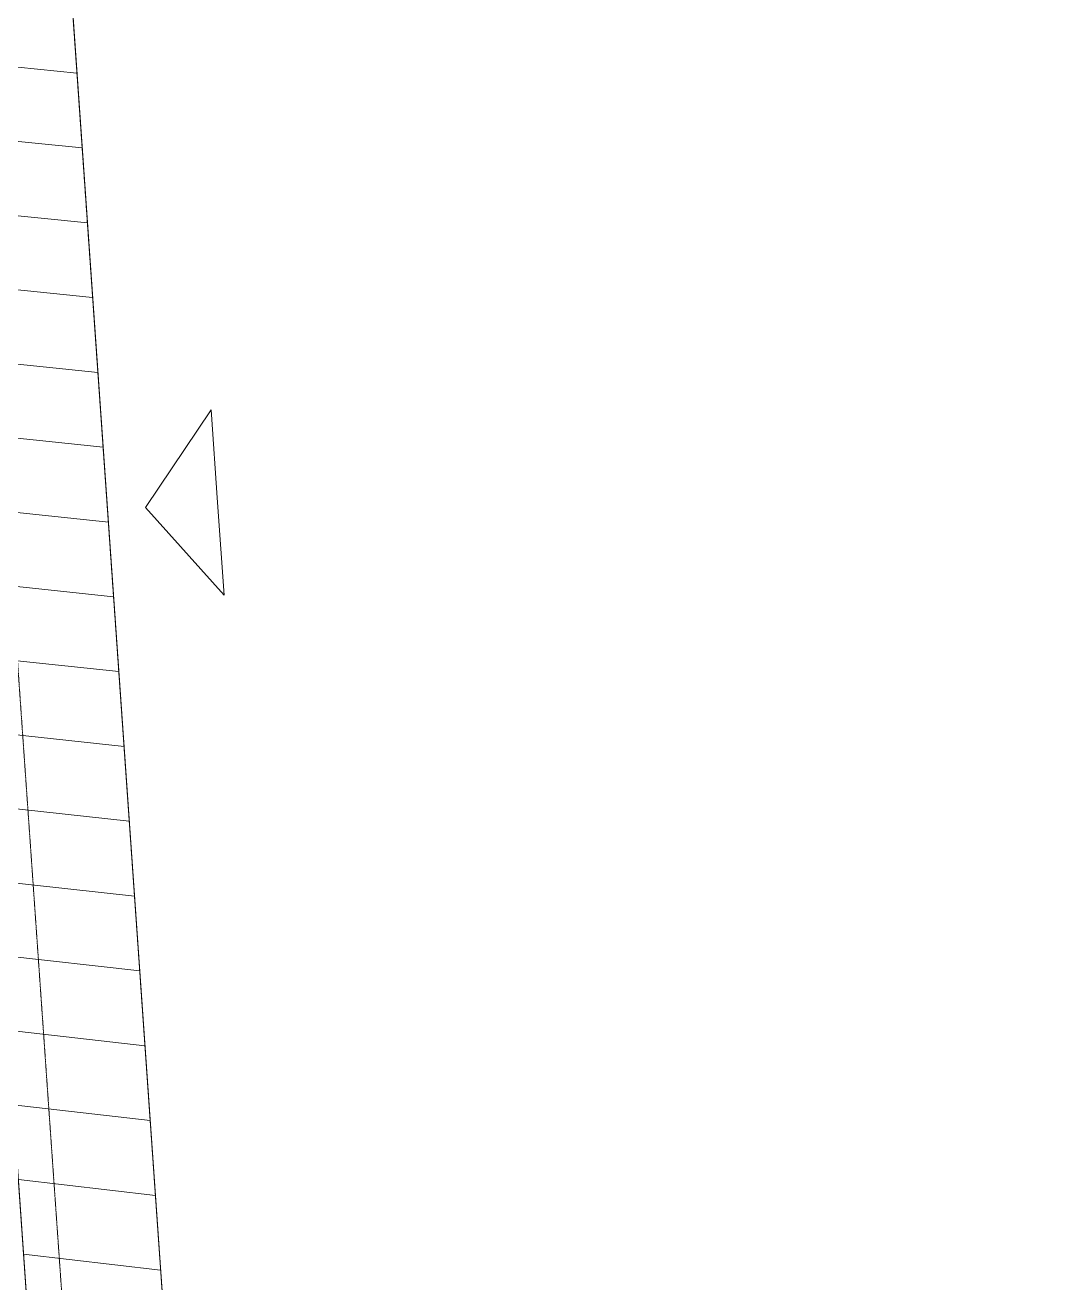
# Model space of a CAD drawing. Header units: millimetres. Extents: x 306 to 836129804, y -168137 to 818603917.
# Drawn here: x 834584449 to 834588780, y 817967522 to 817972855 of the extents above; entities that cross this region are included whole.
import ezdxf

# ---------------------------------------------------------------- set-up
doc = ezdxf.new("R2010")
doc.units = ezdxf.units.MM
doc.header["$LTSCALE"] = 3
doc.linetypes.add('ACAD_ISO03W100', pattern=[30, 12, -18])
doc.linetypes.add('B0606', pattern=[0.7813, 0.39065, -0.39065])
for name, color, linetype, lineweight in [('3A35X-MAPE-P-CE-00-0$0$UAJ-05SYMB-a', 251, 'Continuous', 9), ('Eva-New', 1, 'ACAD_ISO03W100', 18), ('UAJ-22INWA', 251, 'Continuous', 35), ('UAJ-23FLOR-h', 251, 'Continuous', 9)]:
    doc.layers.add(name, color=color, linetype=linetype, lineweight=lineweight)

# ---------------------------------------------------------------- blocks, each defined once
blk = doc.blocks.new('*U1692')
at = {"layer": 'UAJ-23FLOR-h'}
h = blk.add_hatch(dxfattribs=at)
h.set_pattern_fill('ANSI31', color=256, scale=100, angle=315)
h.set_pattern_definition([(0, (375.0000019279327, -31172.66991171575), (8.526512829121202e-14, 317.4999999999999), [])])
h.paths.add_polyline_path([(5.803960675621056e-06, -49187.14922003914), (-1.84947043635475e-06, 19014.47930908616), (574.9999962431809, 19014.47930907126), (575.0000043734492, -49187.14921969641)])
for p, q in [((5.949636713320191e-06, -49131.18757040911), (-1.998482048286527e-06, 19014.47930885455)), ((574.9999963176867, 19014.47930910282), (575.0000043703362, -49318.99956411961))]:
    blk.add_line(p, q, dxfattribs=at)

msp = doc.modelspace()

# ---------------------------------------------------------------- hatches: boundary and pattern name
at = {"layer": 'Eva-New', "linetype": 'Continuous', "ltscale": 0.01}
h = msp.add_hatch(dxfattribs=at)
h.set_pattern_fill('ANSI31', color=8, scale=350, angle=4)
h.set_pattern_definition([(49, (0, 0), (-838.6710210225554, 729.0455959657013), [])])
edge = h.paths.add_edge_path()
edge.add_arc((834611513.5385946, 818068145.3264505), 14099.99999968531, 55.19002574308559, 154.5596091027724)
edge.add_line((834598780.7776825, 818074202.2893481), (834595240.3911003, 818066761.4558462))
edge.add_arc((834589822.417787, 818069339.3552195), 6000.000000233124, 273.9989064334658, 334.5546563119141, ccw=False)
edge.add_line((834590240.8423903, 818063353.9629304), (834585554.5350056, 818063026.3542768))
edge.add_arc((834584989.6617913, 818071106.6338656), 8099.999998867221, 264.220048196886, 273.9989064322582, ccw=False)
edge.add_line((834584173.925572, 818063047.8142), (834580415.7397891, 818063428.2282544))
edge.add_arc((834579106.5335116, 818050494.3201492), 12999.99999816069, 84.2200481985661, 93.99077919798958)
edge.add_line((834578201.7864021, 818063462.7985727), (834574221.9197499, 818063185.1428037))
edge.add_arc((834573731.4752913, 818070170.6889209), 7002.741628984699, 184.518270925359, 274.0160585979712, ccw=False)
edge.add_arc((834553791.0620614, 818068592.8452796), 13000.0000005708, 4.527501078735133, 25.16518805878682)
edge.add_line((834565557.174624, 818074120.828201), (834563375.7160238, 818078763.9842684))
edge.add_arc((834569692.9588658, 818081779.3520507), 6999.999999030279, 186.261998653722, 205.5162346975632, ccw=False)
edge.add_line((834562734.724241, 818081015.8267443), (834561851.4163579, 818093822.5155479))
edge.add_arc((834568795.7761757, 818094576.8707228), 6985.211880096444, 103.79340942041148, 186.1996435070692, ccw=False)
edge.add_line((834567130.3497419, 818101360.6410463), (834607738.9713905, 818104323.6446342))
edge.add_arc((834606780.3295362, 818117304.0183489), 13015.72495013958, 274.223807264846, 392.8596289379157)
edge.add_arc((834623587.3262396, 818128173.8785237), 6999.999999836902, 183.9989136523716, 212.9539425140163, ccw=False)
edge.add_line((834616604.3686309, 818127685.7156067), (834614554.4666462, 818157541.1841724))
edge.add_line((834614554.4666462, 818157541.1841724), (834608569.0701823, 818157122.7809477))
edge.add_line((834608569.0701823, 818157122.7809477), (834610618.9763948, 818127267.2902491))
edge.add_arc((834623587.3262378, 818128173.8785231), 12999.99999806346, 183.9989136508734, 212.8579348742854)
edge.add_arc((834606785.1724918, 818117301.6086594), 7012.974383020965, -85.87050168941721, 32.994913872568816, ccw=False)
edge.add_line((834607290.1835088, 818110306.8410742), (834542916.4285616, 818105772.5570611))
edge.add_line((834542916.4285616, 818105772.5570611), (834543332.168679, 818099784.931535))
edge.add_line((834543332.168679, 818099784.931535), (834548339.9487058, 818100139.6961751))
edge.add_arc((834548849.6206386, 818093135.5706489), 7022.644791367745, 1.917894415990986, 94.16192873604791, ccw=False)
edge.add_line((834555868.3314306, 818093370.5997602), (834556822.6031799, 818079614.5109141))
edge.add_arc((834565030.3921052, 818080333.9384184), 8239.258156901009, 185.0092761133849, 211.2767633085009)
edge.add_line((834557988.549832, 818076056.3418531), (834560014.6381451, 818071842.7746612))
edge.add_arc((834553704.8687762, 818068780.019501), 7013.81912084653, -83.41200971856142, 25.89188562423311, ccw=False)
edge.add_line((834554509.5567249, 818061812.5137804), (834511331.2743995, 818058806.1397856))
edge.add_arc((834510845.0625758, 818065789.233517), 6999.999999933733, 141.8798806352492, 273.9829049167347, ccw=False)
edge.add_arc((834495100.3448526, 818078140.8887452), 13011.48484009153, 321.889271565979, 363.9966433354928)
edge.add_line((834508080.187521, 818079047.7636253), (834507303.147802, 818090245.0026575))
edge.add_arc((834514286.1054543, 818090733.1649512), 6999.999999943095, 94.21783473311712, 183.9989085377374, ccw=False)
edge.add_line((834513771.2650272, 818097714.206373), (834514324.2611847, 818097754.9889383))
edge.add_line((834514324.2611847, 818097754.9889383), (834515094.2032907, 818097812.2750338))
edge.add_arc((834515888.7804214, 818090839.1162039), 7018.283043878132, 4.391191596629085, 96.50069787772958, ccw=False)
edge.add_line((834522886.4615402, 818091376.4762715), (834523318.1003574, 818085091.4654405))
edge.add_line((834523318.1003574, 818085091.4654405), (834529307.3396509, 818085510.1591995))
edge.add_line((834529307.3396509, 818085510.1591995), (834528870.5492542, 818091758.2633296))
edge.add_arc((834535853.5069062, 818092246.4256233), 6999.999999586337, 93.99890853307471, 183.9989085379415, ccw=False)
edge.add_line((834535365.3446131, 818099229.3832753), (834540639.8020831, 818099596.5330453))
edge.add_line((834540639.8020831, 818099596.5330453), (834540220.7704337, 818105616.323317))
edge.add_line((834540220.7704337, 818105616.323317), (834513376.0995728, 818103738.6078113))
edge.add_arc((834514284.2614373, 818090770.3680685), 13000.00000003277, 94.00586599802176, 183.991117880833)
edge.add_line((834501315.7883602, 818089865.5443004), (834502093.999344, 818078618.6765761))
edge.add_arc((834495110.6965383, 818078135.4768907), 7000.000000828009, -66.13857842422561, 3.9581909098961887, ccw=False)
edge.add_arc((834495110.6965395, 818078135.4768903), 6999.999999981786, 273.99870041279297, 293.8614215680351, ccw=False)
edge.add_line((834495598.8334678, 818071152.5174648), (834484038.0252761, 818070344.3705096))
edge.add_arc((834484944.5652856, 818057376.0172908), 12999.99999985473, 3.998699986240524, 93.99870041178127, ccw=False)
edge.add_line((834497912.918511, 818058282.557204), (834498850.7850932, 818044866.0656179))
edge.add_arc((834505832.5325971, 818045382.0451274), 7000.788031506466, 153.5175844556254, 184.2267069343446, ccw=False)
edge.add_arc((834505831.7802428, 818045382.3021698), 7000.000000506094, 93.9907792036035, 153.5167215738451, ccw=False)
edge.add_line((834505344.6087215, 818052365.3290147), (834578107.7560652, 818057441.656797))
edge.add_arc((834579012.5031768, 818044473.1783768), 12999.99999509848, 84.22004763743712, 93.99077920788699, ccw=False)
edge.add_line((834580321.7095807, 818057407.0864662), (834583663.296837, 818057068.8416442))
edge.add_arc((834584972.5032473, 818070002.7497832), 13000.00004509936, 264.2200476312211, 273.9989064308502)
edge.add_line((834585879.0898904, 818057034.399779), (834609493.5669917, 818058685.2319609))
edge.add_arc((834609981.7373167, 818051702.1557314), 7000.118848462731, -19.364931974248975, 93.99890643048622, ccw=False)
edge.add_arc((834628850.3650681, 818045070.4409646), 13000.00000042529, 160.6350680240969, 183.9989064535735)
edge.add_line((834615882.0151088, 818044163.8543195), (834619634.348526, 817990488.2644923))
edge.add_arc((834610656.2600935, 817989860.627584), 8999.999999519287, -86.01194112060227, 3.998906454734822, ccw=False)
edge.add_line((834611282.1972058, 817980882.4204844), (834602812.2813497, 817980291.9201078))
edge.add_line((834602812.2813497, 817980291.9201078), (834603230.7061716, 817974306.527834))
edge.add_line((834603230.7061716, 817974306.527834), (834611717.6719617, 817974898.2168859))
edge.add_arc((834612343.6090722, 817965920.0097858), 8999.999999977357, 3.8734655887747067, 93.98805886777768, ccw=False)
edge.add_line((834621323.0501077, 817966527.9889727), (834621688.4984579, 817961112.7419763))
edge.add_line((834621688.4984579, 817961112.7419763), (834627673.3989117, 817961529.9934386))
edge.add_line((834627673.3989117, 817961529.9934386), (834621867.801321, 818044576.6440177))
edge.add_arc((834628850.6858916, 818045064.8011855), 6999.926738671702, 160.627157224399, 183.9989083996896, ccw=False)
edge.add_arc((834609980.9204334, 818051699.8431354), 13002.36888268257, 340.6271572335476, 454.0111039654658)
edge.add_line((834609071.4073162, 818064670.3628802), (834607456.5171404, 818064557.3573512))
edge.add_arc((834607170.3486158, 818068550.9500543), 4003.832551789663, 155.6211224779758, 274.0986331619272, ccw=False)
edge.add_line((834603523.5142193, 818070203.6066998), (834604195.8682836, 818071618.3222857))
edge.add_arc((834611513.5386757, 818068145.3264558), 8100.000000027051, 54.14039305783359, 154.6107958035704, ccw=False)
edge.add_arc((834623873.9558088, 818085245.9413723), 13000.02232763516, 234.1403928659832, 234.163197705768)
edge.add_line((834616262.7220054, 818074706.9802988), (834619562.6153525, 818079722.129262))

# ---------------------------------------------------------------- linework, layer by layer
at = {"layer": '3A35X-MAPE-P-CE-00-0$0$UAJ-05SYMB-a'}
msp.add_lwpolyline([(834585265.0599833, 817970830.5695455), (834585237.5858952, 817971223.5749024), (834584960.2064114, 817970809.2579433), (834585292.5340712, 817970437.5641892), (834585265.0599831, 817970830.569546)], dxfattribs=at)
at = {"layer": 'UAJ-23FLOR-h', "linetype": 'B0606'}
for points in [[(834578706.405762, 818042188.3070061), (834578856.1098981, 818042198.7729973), (834580066.8237352, 818024879.948651), (834580589.1177208, 818024916.4608612), (834585355.7872447, 817956731.2427877), (834585203.0017751, 817956767.454925), (834580450.2349168, 818024756.3858459), (834579927.5000083, 818024719.8472979), (834578706.405762, 818042188.3070061)], [(834578714.8595324, 818042038.3134332), (834579927.5003204, 818024719.8428346), (834580449.9433049, 818024756.3654602), (834584869.6388133, 817961534.2161422), (834585443.2389174, 817961574.3150281), (834580983.6614896, 818025366.9621586), (834580460.0232279, 818025329.6615404), (834579288.4536558, 818042078.497777), (834578717.062681, 818042044.0737219)]]:
    msp.add_lwpolyline(points, close=True, dxfattribs=at)

# ---------------------------------------------------------------- block references
at = {"layer": 'UAJ-22INWA', "rotation": 3.998949732466974}
msp.add_blockref('*U1692', (834581776.0454727, 818005788.1848294), dxfattribs=at)

doc.saveas('drawing.dxf')
